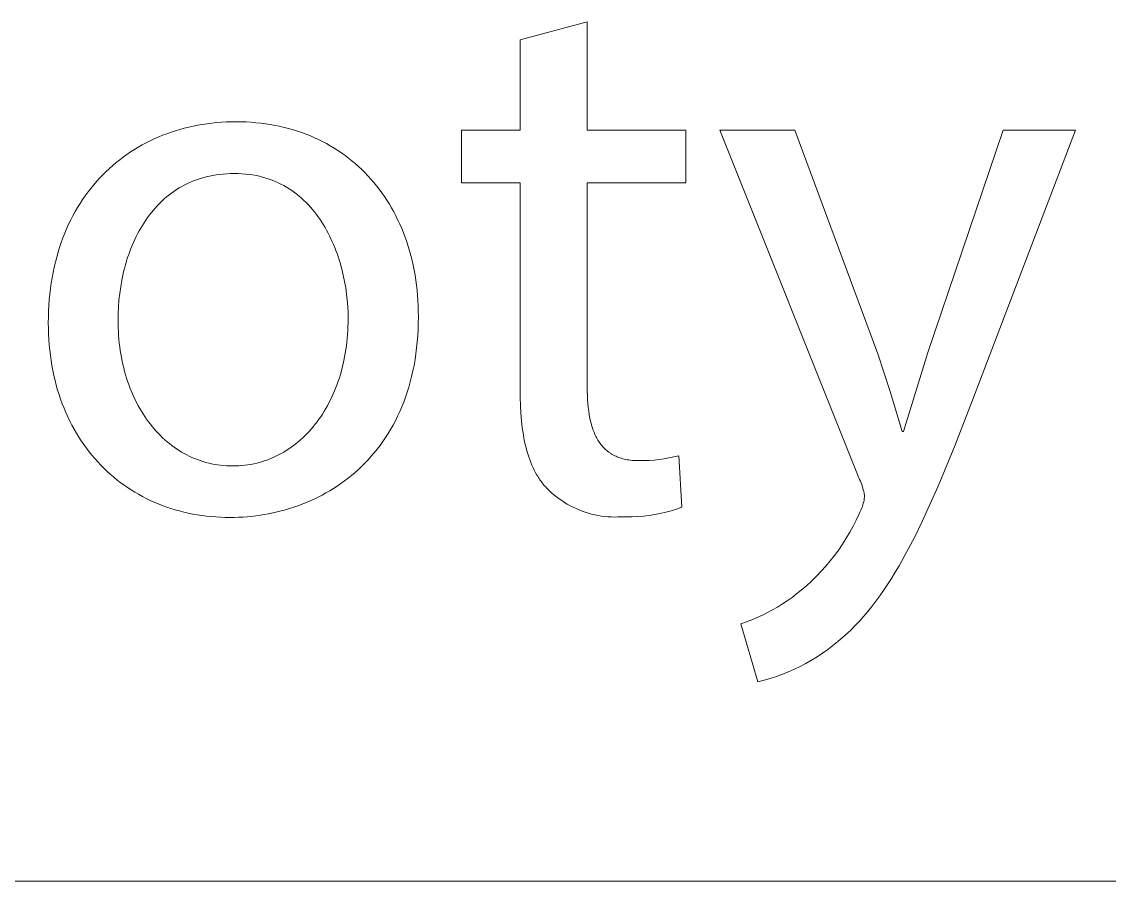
# Model space of a CAD drawing. Header units: millimetres. Extents: x -1893 to 2799, y -925 to 2353.
# Drawn here: x 2070.7 to 2136, y -924.6 to -873 of the extents above; entities that cross this region are included whole.
import ezdxf

# ---------------------------------------------------------------- set-up
doc = ezdxf.new("R2010")
doc.units = ezdxf.units.MM
doc.header["$MEASUREMENT"] = 0
doc.layers.add('Domyślny', color=7, linetype='Continuous', true_color=0x000000)

msp = doc.modelspace()

# ---------------------------------------------------------------- linework, layer by layer
at = {"layer": 'Domyślny', "color": 18, "lineweight": 15, "true_color": 0x000000}
for p, q in [((2100.596, -874.094), (2104.627, -873.016)), ((2104.627, -873.016), (2104.627, -879.531)), ((2100.596, -879.531), (2100.596, -874.094)), ((2079.903, -879.563), (2080.167, -879.483)), ((2080.167, -879.483), (2080.434, -879.41)), ((2080.434, -879.41), (2080.704, -879.343)), ((2080.704, -879.343), (2080.976, -879.283)), ((2080.976, -879.283), (2081.251, -879.228)), ((2081.251, -879.228), (2081.529, -879.18)), ((2081.529, -879.18), (2081.809, -879.138)), ((2081.809, -879.138), (2082.092, -879.103)), ((2082.092, -879.103), (2082.377, -879.074)), ((2082.377, -879.074), (2082.664, -879.051)), ((2082.664, -879.051), (2082.954, -879.035)), ((2082.954, -879.035), (2083.245, -879.025)), ((2083.245, -879.025), (2083.539, -879.022)), ((2083.539, -879.022), (2083.843, -879.026)), ((2083.843, -879.026), (2084.145, -879.036)), ((2084.145, -879.036), (2084.443, -879.053)), ((2084.443, -879.053), (2084.738, -879.077)), ((2084.738, -879.077), (2085.03, -879.108)), ((2085.03, -879.108), (2085.318, -879.145)), ((2085.318, -879.145), (2085.603, -879.189)), ((2085.603, -879.189), (2085.884, -879.24)), ((2085.884, -879.24), (2086.162, -879.297)), ((2086.162, -879.297), (2086.437, -879.36)), ((2086.437, -879.36), (2086.708, -879.43)), ((2086.708, -879.43), (2086.975, -879.506)), ((2078.384, -880.166), (2078.629, -880.05)), ((2078.629, -880.05), (2078.877, -879.941)), ((2078.877, -879.941), (2079.129, -879.837)), ((2079.129, -879.837), (2079.384, -879.739)), ((2079.384, -879.739), (2079.642, -879.648)), ((2079.642, -879.648), (2079.903, -879.563)), ((2086.975, -879.506), (2087.238, -879.589)), ((2087.238, -879.589), (2087.498, -879.677)), ((2087.498, -879.677), (2087.753, -879.772)), ((2087.753, -879.772), (2088.005, -879.873)), ((2088.005, -879.873), (2088.253, -879.98)), ((2088.253, -879.98), (2088.497, -880.093)), ((2088.497, -880.093), (2088.737, -880.211)), ((2097.08, -882.688), (2097.08, -879.531)), ((2097.08, -879.531), (2100.596, -879.531)), ((2104.627, -879.531), (2110.548, -879.531)), ((2110.548, -879.531), (2110.548, -882.688)), ((2120.984, -900.499), (2112.594, -879.531)), ((2112.594, -879.531), (2117.093, -879.531)), ((2117.093, -879.531), (2122.078, -892.968)), ((2125.077, -892.875), (2129.593, -879.531)), ((2133.952, -879.531), (2127.765, -895.734)), ((2129.593, -879.531), (2133.952, -879.531)), ((2077.214, -880.833), (2077.441, -880.688)), ((2077.441, -880.688), (2077.671, -880.549)), ((2077.671, -880.549), (2077.905, -880.415)), ((2077.905, -880.415), (2078.143, -880.288)), ((2078.143, -880.288), (2078.384, -880.166)), ((2088.737, -880.211), (2088.973, -880.336)), ((2088.973, -880.336), (2089.205, -880.466)), ((2089.205, -880.466), (2089.432, -880.602)), ((2089.432, -880.602), (2089.655, -880.744)), ((2089.655, -880.744), (2089.874, -880.892)), ((2076.348, -881.472), (2076.559, -881.303)), ((2076.559, -881.303), (2076.773, -881.141)), ((2076.773, -881.141), (2076.992, -880.984)), ((2076.992, -880.984), (2077.214, -880.833)), ((2089.874, -880.892), (2090.089, -881.045)), ((2090.089, -881.045), (2090.299, -881.203)), ((2090.299, -881.203), (2090.505, -881.367)), ((2090.505, -881.367), (2090.706, -881.536)), ((2075.551, -882.202), (2075.743, -882.011)), ((2075.743, -882.011), (2075.941, -881.825)), ((2075.941, -881.825), (2076.142, -881.646)), ((2076.142, -881.646), (2076.348, -881.472)), ((2090.706, -881.536), (2090.902, -881.711)), ((2090.902, -881.711), (2091.094, -881.891)), ((2091.094, -881.891), (2091.282, -882.076)), ((2091.282, -882.076), (2091.464, -882.266)), ((2075.001, -882.808), (2075.179, -882.6)), ((2075.179, -882.6), (2075.363, -882.398)), ((2075.363, -882.398), (2075.551, -882.202)), ((2080.636, -882.73), (2080.465, -882.814)), ((2080.811, -882.651), (2080.636, -882.73)), ((2080.99, -882.576), (2080.811, -882.651)), ((2081.173, -882.507), (2080.99, -882.576)), ((2081.36, -882.444), (2081.173, -882.507)), ((2081.551, -882.386), (2081.36, -882.444)), ((2081.745, -882.334), (2081.551, -882.386)), ((2081.944, -882.287), (2081.745, -882.334)), ((2082.146, -882.246), (2081.944, -882.287)), ((2082.353, -882.212), (2082.146, -882.246)), ((2082.563, -882.183), (2082.353, -882.212)), ((2082.778, -882.161), (2082.563, -882.183)), ((2082.996, -882.144), (2082.778, -882.161)), ((2083.218, -882.135), (2082.996, -882.144)), ((2083.445, -882.131), (2083.218, -882.135)), ((2083.672, -882.135), (2083.445, -882.131)), ((2083.895, -882.145), (2083.672, -882.135)), ((2084.113, -882.163), (2083.895, -882.145)), ((2084.328, -882.187), (2084.113, -882.163)), ((2084.538, -882.218), (2084.328, -882.187)), ((2084.743, -882.255), (2084.538, -882.218)), ((2084.945, -882.299), (2084.743, -882.255)), ((2085.142, -882.348), (2084.945, -882.299)), ((2085.336, -882.404), (2085.142, -882.348)), ((2085.525, -882.466), (2085.336, -882.404)), ((2085.71, -882.533), (2085.525, -882.466)), ((2085.891, -882.607), (2085.71, -882.533)), ((2086.068, -882.685), (2085.891, -882.607)), ((2086.241, -882.769), (2086.068, -882.685)), ((2091.464, -882.266), (2091.642, -882.461)), ((2091.642, -882.461), (2091.815, -882.662)), ((2091.815, -882.662), (2091.983, -882.867)), ((2100.596, -882.688), (2097.08, -882.688)), ((2100.596, -895.093), (2100.596, -882.688)), ((2110.548, -882.688), (2104.627, -882.688)), ((2104.627, -882.688), (2104.627, -894.937)), ((2074.494, -883.463), (2074.658, -883.239)), ((2074.658, -883.239), (2074.827, -883.021)), ((2074.827, -883.021), (2075.001, -882.808)), ((2079.665, -883.31), (2079.516, -883.423)), ((2079.817, -883.201), (2079.665, -883.31)), ((2079.973, -883.098), (2079.817, -883.201)), ((2080.133, -882.998), (2079.973, -883.098)), ((2080.297, -882.904), (2080.133, -882.998)), ((2080.465, -882.814), (2080.297, -882.904)), ((2086.41, -882.859), (2086.241, -882.769)), ((2086.575, -882.953), (2086.41, -882.859)), ((2086.736, -883.052), (2086.575, -882.953)), ((2086.893, -883.157), (2086.736, -883.052)), ((2087.046, -883.266), (2086.893, -883.157)), ((2087.196, -883.379), (2087.046, -883.266)), ((2087.341, -883.497), (2087.196, -883.379)), ((2091.983, -882.867), (2092.146, -883.077)), ((2092.146, -883.077), (2092.304, -883.293)), ((2092.304, -883.293), (2092.457, -883.512)), ((2074.034, -884.168), (2074.182, -883.928)), ((2074.182, -883.928), (2074.335, -883.693)), ((2074.335, -883.693), (2074.494, -883.463)), ((2078.829, -884.05), (2078.703, -884.187)), ((2078.959, -883.916), (2078.829, -884.05)), ((2079.093, -883.787), (2078.959, -883.916)), ((2079.23, -883.661), (2079.093, -883.787)), ((2079.371, -883.54), (2079.23, -883.661)), ((2079.516, -883.423), (2079.371, -883.54)), ((2087.483, -883.619), (2087.341, -883.497)), ((2087.62, -883.746), (2087.483, -883.619)), ((2087.754, -883.876), (2087.62, -883.746)), ((2087.885, -884.011), (2087.754, -883.876)), ((2088.011, -884.149), (2087.885, -884.011)), ((2092.457, -883.512), (2092.605, -883.737)), ((2092.605, -883.737), (2092.748, -883.966)), ((2092.748, -883.966), (2092.885, -884.2)), ((2073.621, -884.92), (2073.753, -884.664)), ((2073.753, -884.664), (2073.891, -884.413)), ((2073.891, -884.413), (2074.034, -884.168)), ((2078.345, -884.62), (2078.233, -884.772)), ((2078.461, -884.472), (2078.345, -884.62)), ((2078.58, -884.328), (2078.461, -884.472)), ((2078.703, -884.187), (2078.58, -884.328)), ((2088.134, -884.291), (2088.011, -884.149)), ((2088.253, -884.436), (2088.134, -884.291)), ((2088.368, -884.585), (2088.253, -884.436)), ((2088.48, -884.736), (2088.368, -884.585)), ((2092.885, -884.2), (2093.018, -884.439)), ((2093.018, -884.439), (2093.145, -884.682)), ((2093.145, -884.682), (2093.266, -884.93)), ((2073.374, -885.448), (2073.495, -885.181)), ((2073.495, -885.181), (2073.621, -884.92)), ((2077.919, -885.245), (2077.821, -885.408)), ((2078.02, -885.084), (2077.919, -885.245)), ((2078.125, -884.926), (2078.02, -885.084)), ((2078.233, -884.772), (2078.125, -884.926)), ((2088.588, -884.891), (2088.48, -884.736)), ((2088.693, -885.049), (2088.588, -884.891)), ((2088.794, -885.21), (2088.693, -885.049)), ((2088.891, -885.373), (2088.794, -885.21)), ((2088.985, -885.539), (2088.891, -885.373)), ((2093.266, -884.93), (2093.383, -885.181)), ((2093.383, -885.181), (2093.493, -885.438)), ((2073.047, -886.278), (2073.15, -885.996)), ((2073.15, -885.996), (2073.259, -885.719)), ((2073.259, -885.719), (2073.374, -885.448)), ((2077.549, -885.916), (2077.466, -886.09)), ((2077.636, -885.744), (2077.549, -885.916)), ((2077.727, -885.575), (2077.636, -885.744)), ((2077.821, -885.408), (2077.727, -885.575)), ((2089.075, -885.707), (2088.985, -885.539)), ((2089.162, -885.878), (2089.075, -885.707)), ((2089.245, -886.051), (2089.162, -885.878)), ((2093.493, -885.438), (2093.599, -885.698)), ((2093.599, -885.698), (2093.698, -885.963)), ((2093.698, -885.963), (2093.792, -886.232)), ((2072.86, -886.857), (2072.95, -886.565)), ((2072.95, -886.565), (2073.047, -886.278)), ((2077.235, -886.627), (2077.165, -886.81)), ((2077.309, -886.446), (2077.235, -886.627)), ((2077.385, -886.267), (2077.309, -886.446)), ((2077.466, -886.09), (2077.385, -886.267)), ((2089.325, -886.225), (2089.245, -886.051)), ((2089.402, -886.402), (2089.325, -886.225)), ((2089.475, -886.58), (2089.402, -886.402)), ((2089.545, -886.76), (2089.475, -886.58)), ((2093.792, -886.232), (2093.881, -886.505)), ((2093.881, -886.505), (2093.963, -886.782)), ((2072.697, -887.456), (2072.775, -887.154)), ((2072.775, -887.154), (2072.86, -886.857)), ((2077.036, -887.183), (2076.976, -887.372)), ((2077.099, -886.996), (2077.036, -887.183)), ((2077.165, -886.81), (2077.099, -886.996)), ((2089.611, -886.942), (2089.545, -886.76)), ((2089.674, -887.124), (2089.611, -886.942)), ((2089.734, -887.308), (2089.674, -887.124)), ((2089.79, -887.493), (2089.734, -887.308)), ((2093.963, -886.782), (2094.04, -887.063)), ((2094.04, -887.063), (2094.111, -887.348)), ((2072.559, -888.075), (2072.625, -887.763)), ((2072.625, -887.763), (2072.697, -887.456)), ((2076.817, -887.947), (2076.771, -888.142)), ((2076.867, -887.754), (2076.817, -887.947)), ((2076.92, -887.562), (2076.867, -887.754)), ((2076.976, -887.372), (2076.92, -887.562)), ((2089.894, -887.866), (2089.79, -887.493)), ((2089.984, -888.241), (2089.894, -887.866)), ((2094.111, -887.348), (2094.176, -887.637)), ((2094.176, -887.637), (2094.235, -887.929)), ((2094.235, -887.929), (2094.289, -888.226)), ((2072.448, -888.713), (2072.5, -888.392)), ((2072.5, -888.392), (2072.559, -888.075)), ((2076.688, -888.535), (2076.618, -888.931)), ((2076.771, -888.142), (2076.688, -888.535)), ((2090.062, -888.618), (2089.984, -888.241)), ((2090.127, -888.995), (2090.062, -888.618)), ((2094.289, -888.226), (2094.336, -888.526)), ((2094.336, -888.526), (2094.377, -888.829)), ((2072.363, -889.371), (2072.402, -889.04)), ((2072.402, -889.04), (2072.448, -888.713)), ((2076.618, -888.931), (2076.561, -889.331)), ((2090.18, -889.372), (2090.127, -888.995)), ((2094.377, -888.829), (2094.411, -889.137)), ((2094.411, -889.137), (2094.44, -889.447)), ((2072.306, -890.048), (2072.331, -889.708)), ((2072.331, -889.708), (2072.363, -889.371)), ((2076.517, -889.733), (2076.486, -890.136)), ((2076.561, -889.331), (2076.517, -889.733)), ((2090.221, -889.746), (2090.18, -889.372)), ((2090.25, -890.118), (2090.221, -889.746)), ((2094.44, -889.447), (2094.462, -889.762)), ((2094.462, -889.762), (2094.478, -890.079)), ((2072.277, -890.745), (2072.288, -890.394)), ((2072.288, -890.394), (2072.306, -890.048)), ((2076.467, -890.54), (2076.461, -890.943)), ((2076.486, -890.136), (2076.467, -890.54)), ((2090.267, -890.486), (2090.25, -890.118)), ((2090.273, -890.85), (2090.267, -890.486)), ((2094.478, -890.079), (2094.488, -890.4)), ((2094.488, -890.4), (2094.491, -890.725)), ((2072.274, -891.1), (2072.277, -890.745)), ((2072.277, -891.435), (2072.274, -891.1)), ((2076.461, -890.943), (2076.463, -891.176)), ((2076.463, -891.176), (2076.469, -891.407)), ((2090.264, -891.326), (2090.271, -891.089)), ((2090.271, -891.089), (2090.273, -890.85)), ((2094.487, -891.115), (2094.474, -891.497)), ((2094.491, -890.725), (2094.487, -891.115)), ((2072.287, -891.766), (2072.277, -891.435)), ((2072.305, -892.092), (2072.287, -891.766)), ((2076.469, -891.407), (2076.48, -891.636)), ((2076.48, -891.636), (2076.494, -891.863)), ((2076.494, -891.863), (2076.513, -892.088)), ((2090.219, -892.024), (2090.238, -891.794)), ((2090.238, -891.794), (2090.253, -891.561)), ((2090.253, -891.561), (2090.264, -891.326)), ((2094.454, -891.874), (2094.425, -892.243)), ((2094.474, -891.497), (2094.454, -891.874)), ((2072.328, -892.415), (2072.305, -892.092)), ((2072.359, -892.734), (2072.328, -892.415)), ((2076.513, -892.088), (2076.535, -892.311)), ((2076.535, -892.311), (2076.562, -892.532)), ((2076.562, -892.532), (2076.592, -892.75)), ((2090.137, -892.701), (2090.169, -892.478)), ((2090.169, -892.478), (2090.196, -892.252)), ((2090.196, -892.252), (2090.219, -892.024)), ((2094.425, -892.243), (2094.388, -892.605)), ((2072.396, -893.049), (2072.359, -892.734)), ((2072.44, -893.359), (2072.396, -893.049)), ((2076.592, -892.75), (2076.627, -892.967)), ((2076.627, -892.967), (2076.665, -893.181)), ((2076.665, -893.181), (2076.707, -893.392)), ((2090.02, -893.356), (2090.063, -893.14)), ((2090.063, -893.14), (2090.102, -892.922)), ((2090.102, -892.922), (2090.137, -892.701)), ((2094.343, -892.961), (2094.29, -893.31)), ((2094.388, -892.605), (2094.343, -892.961)), ((2122.078, -892.968), (2122.843, -895.284)), ((2123.624, -897.624), (2125.077, -892.875)), ((2072.49, -893.665), (2072.44, -893.359)), ((2072.546, -893.967), (2072.49, -893.665)), ((2076.707, -893.392), (2076.753, -893.602)), ((2076.753, -893.602), (2076.802, -893.808)), ((2076.802, -893.808), (2076.855, -894.013)), ((2089.867, -893.987), (2089.922, -893.779)), ((2089.922, -893.779), (2089.973, -893.569)), ((2089.973, -893.569), (2090.02, -893.356)), ((2094.23, -893.652), (2094.163, -893.987)), ((2094.29, -893.31), (2094.23, -893.652)), ((2072.609, -894.265), (2072.546, -893.967)), ((2072.678, -894.558), (2072.609, -894.265)), ((2076.855, -894.013), (2076.912, -894.214)), ((2076.912, -894.214), (2076.973, -894.413)), ((2076.973, -894.413), (2077.037, -894.609)), ((2089.682, -894.592), (2089.747, -894.393)), ((2089.747, -894.393), (2089.809, -894.192)), ((2089.809, -894.192), (2089.867, -893.987)), ((2094.088, -894.316), (2094.006, -894.638)), ((2094.163, -893.987), (2094.088, -894.316)), ((2072.752, -894.847), (2072.678, -894.558)), ((2072.833, -895.132), (2072.752, -894.847)), ((2072.92, -895.411), (2072.833, -895.132)), ((2077.037, -894.609), (2077.104, -894.803)), ((2077.104, -894.803), (2077.176, -894.994)), ((2077.176, -894.994), (2077.25, -895.181)), ((2089.464, -895.172), (2089.54, -894.982)), ((2089.54, -894.982), (2089.612, -894.789)), ((2089.612, -894.789), (2089.682, -894.592)), ((2093.917, -894.953), (2093.822, -895.262)), ((2094.006, -894.638), (2093.917, -894.953)), ((2100.601, -895.587), (2100.596, -895.093)), ((2104.627, -894.937), (2104.629, -895.199)), ((2073.013, -895.687), (2072.92, -895.411)), ((2073.112, -895.958), (2073.013, -895.687)), ((2077.25, -895.181), (2077.328, -895.366)), ((2077.328, -895.366), (2077.41, -895.548)), ((2077.41, -895.548), (2077.494, -895.727)), ((2077.494, -895.727), (2077.582, -895.902)), ((2089.125, -895.9), (2089.215, -895.723)), ((2089.215, -895.723), (2089.301, -895.542)), ((2089.301, -895.542), (2089.384, -895.358)), ((2089.384, -895.358), (2089.464, -895.172)), ((2093.719, -895.564), (2093.61, -895.86)), ((2093.822, -895.262), (2093.719, -895.564)), ((2100.617, -896.065), (2100.601, -895.587)), ((2104.629, -895.199), (2104.636, -895.453)), ((2104.636, -895.453), (2104.649, -895.7)), ((2104.649, -895.7), (2104.666, -895.94)), ((2122.843, -895.284), (2123.531, -897.624)), ((2127.765, -895.734), (2126.693, -898.488)), ((2073.216, -896.224), (2073.112, -895.958)), ((2073.326, -896.486), (2073.216, -896.224)), ((2077.582, -895.902), (2077.673, -896.075)), ((2077.673, -896.075), (2077.768, -896.244)), ((2077.768, -896.244), (2077.866, -896.41)), ((2077.866, -896.41), (2077.966, -896.572)), ((2088.734, -896.575), (2088.837, -896.411)), ((2088.837, -896.411), (2088.936, -896.244)), ((2088.936, -896.244), (2089.032, -896.074)), ((2089.032, -896.074), (2089.125, -895.9)), ((2093.373, -896.432), (2093.246, -896.708)), ((2093.495, -896.149), (2093.373, -896.432)), ((2093.61, -895.86), (2093.495, -896.149)), ((2100.644, -896.527), (2100.617, -896.065)), ((2104.666, -895.94), (2104.689, -896.172)), ((2104.689, -896.172), (2104.717, -896.397)), ((2104.717, -896.397), (2104.75, -896.614)), ((2073.442, -896.743), (2073.326, -896.486)), ((2073.563, -896.995), (2073.442, -896.743)), ((2073.69, -897.242), (2073.563, -896.995)), ((2077.966, -896.572), (2078.07, -896.731)), ((2078.07, -896.731), (2078.177, -896.887)), ((2078.177, -896.887), (2078.287, -897.039)), ((2078.287, -897.039), (2078.4, -897.187)), ((2088.294, -897.193), (2088.409, -897.044)), ((2088.409, -897.044), (2088.52, -896.891)), ((2088.52, -896.891), (2088.629, -896.735)), ((2088.629, -896.735), (2088.734, -896.575)), ((2093.112, -896.977), (2092.972, -897.24)), ((2093.246, -896.708), (2093.112, -896.977)), ((2100.682, -896.974), (2100.644, -896.527)), ((2100.732, -897.405), (2100.682, -896.974)), ((2104.75, -896.614), (2104.79, -896.823)), ((2104.79, -896.823), (2104.811, -896.925)), ((2104.811, -896.925), (2104.835, -897.025)), ((2104.835, -897.025), (2104.859, -897.123)), ((2104.859, -897.123), (2104.885, -897.219)), ((2073.821, -897.485), (2073.69, -897.242)), ((2073.959, -897.723), (2073.821, -897.485)), ((2074.101, -897.956), (2073.959, -897.723)), ((2078.4, -897.187), (2078.516, -897.332)), ((2078.516, -897.332), (2078.635, -897.473)), ((2078.635, -897.473), (2078.757, -897.611)), ((2078.757, -897.611), (2078.881, -897.744)), ((2078.881, -897.744), (2079.008, -897.874)), ((2087.68, -897.881), (2087.808, -897.751)), ((2087.808, -897.751), (2087.934, -897.618)), ((2087.934, -897.618), (2088.057, -897.48)), ((2088.057, -897.48), (2088.177, -897.338)), ((2088.177, -897.338), (2088.294, -897.193)), ((2092.676, -897.747), (2092.52, -897.991)), ((2092.827, -897.497), (2092.676, -897.747)), ((2092.972, -897.24), (2092.827, -897.497)), ((2100.762, -897.614), (2100.732, -897.405)), ((2100.795, -897.82), (2100.762, -897.614)), ((2104.885, -897.219), (2104.913, -897.313)), ((2104.913, -897.313), (2104.942, -897.405)), ((2104.942, -897.405), (2104.973, -897.496)), ((2104.973, -897.496), (2105.005, -897.584)), ((2105.005, -897.584), (2105.039, -897.67)), ((2105.039, -897.67), (2105.074, -897.754)), ((2105.074, -897.754), (2105.111, -897.836)), ((2123.531, -897.624), (2123.624, -897.624)), ((2074.249, -898.184), (2074.101, -897.956)), ((2074.401, -898.407), (2074.249, -898.184)), ((2074.559, -898.625), (2074.401, -898.407)), ((2079.008, -897.874), (2079.138, -897.999)), ((2079.138, -897.999), (2079.271, -898.121)), ((2079.271, -898.121), (2079.406, -898.239)), ((2079.406, -898.239), (2079.544, -898.352)), ((2079.544, -898.352), (2079.685, -898.462)), ((2086.998, -898.469), (2087.139, -898.36)), ((2087.139, -898.36), (2087.278, -898.246)), ((2087.278, -898.246), (2087.415, -898.129)), ((2087.415, -898.129), (2087.548, -898.007)), ((2087.548, -898.007), (2087.68, -897.881)), ((2092.358, -898.228), (2092.191, -898.459)), ((2092.52, -897.991), (2092.358, -898.228)), ((2100.831, -898.021), (2100.795, -897.82)), ((2100.87, -898.218), (2100.831, -898.021)), ((2100.913, -898.41), (2100.87, -898.218)), ((2100.959, -898.599), (2100.913, -898.41)), ((2105.111, -897.836), (2105.15, -897.916)), ((2105.15, -897.916), (2105.19, -897.994)), ((2105.19, -897.994), (2105.232, -898.07)), ((2105.232, -898.07), (2105.275, -898.144)), ((2105.275, -898.144), (2105.32, -898.216)), ((2105.32, -898.216), (2105.367, -898.286)), ((2105.367, -898.286), (2105.415, -898.354)), ((2105.415, -898.354), (2105.466, -898.419)), ((2105.466, -898.419), (2105.518, -898.483)), ((2074.721, -898.838), (2074.559, -898.625)), ((2074.888, -899.046), (2074.721, -898.838)), ((2075.06, -899.248), (2074.888, -899.046)), ((2079.685, -898.462), (2079.828, -898.567)), ((2079.828, -898.567), (2079.974, -898.668)), ((2079.974, -898.668), (2080.122, -898.764)), ((2080.122, -898.764), (2080.272, -898.856)), ((2080.272, -898.856), (2080.425, -898.944)), ((2080.425, -898.944), (2080.581, -899.027)), ((2080.581, -899.027), (2080.738, -899.105)), ((2085.943, -899.11), (2086.1, -899.032)), ((2086.1, -899.032), (2086.256, -898.949)), ((2086.256, -898.949), (2086.409, -898.862)), ((2086.409, -898.862), (2086.56, -898.77)), ((2086.56, -898.77), (2086.708, -898.674)), ((2086.708, -898.674), (2086.854, -898.574)), ((2086.854, -898.574), (2086.998, -898.469)), ((2091.843, -898.903), (2091.662, -899.115)), ((2092.02, -898.684), (2091.843, -898.903)), ((2092.191, -898.459), (2092.02, -898.684)), ((2101.008, -898.783), (2100.959, -898.599)), ((2101.061, -898.963), (2101.008, -898.783)), ((2101.117, -899.139), (2101.061, -898.963)), ((2105.518, -898.483), (2105.571, -898.544)), ((2105.571, -898.544), (2105.627, -898.604)), ((2105.627, -898.604), (2105.684, -898.661)), ((2105.684, -898.661), (2105.743, -898.716)), ((2105.743, -898.716), (2105.804, -898.769)), ((2105.804, -898.769), (2105.835, -898.795)), ((2105.835, -898.795), (2105.866, -898.82)), ((2105.866, -898.82), (2105.898, -898.844)), ((2105.898, -898.844), (2105.931, -898.868)), ((2105.931, -898.868), (2105.964, -898.892)), ((2105.964, -898.892), (2105.997, -898.915)), ((2105.997, -898.915), (2106.031, -898.937)), ((2106.031, -898.937), (2106.065, -898.959)), ((2106.065, -898.959), (2106.135, -899.001)), ((2106.135, -899.001), (2106.207, -899.041)), ((2106.207, -899.041), (2106.281, -899.079)), ((2106.281, -899.079), (2106.357, -899.114)), ((2109.833, -899.149), (2110.127, -899.077)), ((2110.127, -899.077), (2110.314, -902.171)), ((2126.693, -898.488), (2125.69, -900.911)), ((2075.237, -899.446), (2075.06, -899.248)), ((2075.418, -899.638), (2075.237, -899.446)), ((2075.604, -899.825), (2075.418, -899.638)), ((2080.738, -899.105), (2080.898, -899.179)), ((2080.898, -899.179), (2081.06, -899.248)), ((2081.06, -899.248), (2081.224, -899.313)), ((2081.224, -899.313), (2081.391, -899.372)), ((2081.391, -899.372), (2081.559, -899.427)), ((2081.559, -899.427), (2081.73, -899.477)), ((2081.73, -899.477), (2081.902, -899.522)), ((2081.902, -899.522), (2082.077, -899.561)), ((2082.077, -899.561), (2082.253, -899.596)), ((2082.253, -899.596), (2082.432, -899.625)), ((2082.432, -899.625), (2082.612, -899.65)), ((2082.612, -899.65), (2082.794, -899.668)), ((2082.794, -899.668), (2082.978, -899.682)), ((2082.978, -899.682), (2083.164, -899.69)), ((2083.164, -899.69), (2083.351, -899.693)), ((2083.351, -899.693), (2083.536, -899.69)), ((2083.536, -899.69), (2083.719, -899.682)), ((2083.719, -899.682), (2083.9, -899.669)), ((2083.9, -899.669), (2084.08, -899.65)), ((2084.08, -899.65), (2084.259, -899.626)), ((2084.259, -899.626), (2084.435, -899.597)), ((2084.435, -899.597), (2084.61, -899.563)), ((2084.61, -899.563), (2084.784, -899.523)), ((2084.784, -899.523), (2084.955, -899.479)), ((2084.955, -899.479), (2085.124, -899.429)), ((2085.124, -899.429), (2085.292, -899.375)), ((2085.292, -899.375), (2085.458, -899.316)), ((2085.458, -899.316), (2085.622, -899.252)), ((2085.622, -899.252), (2085.783, -899.183)), ((2085.783, -899.183), (2085.943, -899.11)), ((2091.091, -899.715), (2090.892, -899.902)), ((2091.285, -899.521), (2091.091, -899.715)), ((2091.476, -899.321), (2091.285, -899.521)), ((2091.662, -899.115), (2091.476, -899.321)), ((2101.177, -899.31), (2101.117, -899.139)), ((2101.24, -899.477), (2101.177, -899.31)), ((2101.307, -899.64), (2101.24, -899.477)), ((2101.378, -899.798), (2101.307, -899.64)), ((2106.357, -899.114), (2106.435, -899.147)), ((2106.435, -899.147), (2106.515, -899.178)), ((2106.515, -899.178), (2106.596, -899.207)), ((2106.596, -899.207), (2106.68, -899.234)), ((2106.68, -899.234), (2106.766, -899.258)), ((2106.766, -899.258), (2106.853, -899.28)), ((2106.853, -899.28), (2106.943, -899.3)), ((2106.943, -899.3), (2107.035, -899.317)), ((2107.035, -899.317), (2107.129, -899.332)), ((2107.129, -899.332), (2107.225, -899.345)), ((2107.225, -899.345), (2107.323, -899.356)), ((2107.323, -899.356), (2107.423, -899.364)), ((2107.423, -899.364), (2107.525, -899.37)), ((2107.525, -899.37), (2107.629, -899.373)), ((2107.629, -899.373), (2107.736, -899.374)), ((2107.736, -899.374), (2108.038, -899.372)), ((2108.038, -899.372), (2108.34, -899.36)), ((2108.34, -899.36), (2108.641, -899.338)), ((2108.641, -899.338), (2108.941, -899.306)), ((2108.941, -899.306), (2109.24, -899.264)), ((2109.24, -899.264), (2109.538, -899.211)), ((2109.538, -899.211), (2109.833, -899.149)), ((2075.794, -900.007), (2075.604, -899.825)), ((2075.988, -900.184), (2075.794, -900.007)), ((2076.187, -900.355), (2075.988, -900.184)), ((2076.39, -900.52), (2076.187, -900.355)), ((2090.482, -900.259), (2090.272, -900.428)), ((2090.689, -900.083), (2090.482, -900.259)), ((2090.892, -899.902), (2090.689, -900.083)), ((2101.453, -899.951), (2101.378, -899.798)), ((2101.531, -900.1), (2101.453, -899.951)), ((2101.613, -900.245), (2101.531, -900.1)), ((2101.656, -900.315), (2101.613, -900.245)), ((2101.699, -900.385), (2101.656, -900.315)), ((2101.743, -900.453), (2101.699, -900.385)), ((2076.597, -900.68), (2076.39, -900.52)), ((2076.808, -900.835), (2076.597, -900.68)), ((2077.023, -900.984), (2076.808, -900.835)), ((2077.242, -901.127), (2077.023, -900.984)), ((2089.396, -901.043), (2089.169, -901.182)), ((2089.619, -900.899), (2089.396, -901.043)), ((2089.84, -900.748), (2089.619, -900.899)), ((2090.058, -900.591), (2089.84, -900.748)), ((2090.272, -900.428), (2090.058, -900.591)), ((2101.789, -900.52), (2101.743, -900.453)), ((2101.835, -900.586), (2101.789, -900.52)), ((2101.883, -900.651), (2101.835, -900.586)), ((2101.931, -900.714), (2101.883, -900.651)), ((2101.981, -900.777), (2101.931, -900.714)), ((2102.032, -900.838), (2101.981, -900.777)), ((2102.083, -900.898), (2102.032, -900.838)), ((2102.136, -900.957), (2102.083, -900.898)), ((2102.189, -901.015), (2102.136, -900.957)), ((2102.329, -901.155), (2102.189, -901.015)), ((2121.029, -900.6), (2120.984, -900.499)), ((2121.071, -900.703), (2121.029, -900.6)), ((2121.11, -900.807), (2121.071, -900.703)), ((2121.145, -900.912), (2121.11, -900.807)), ((2121.176, -901.018), (2121.145, -900.912)), ((2121.205, -901.125), (2121.176, -901.018)), ((2125.69, -900.911), (2125.208, -902.006)), ((2077.465, -901.265), (2077.242, -901.127)), ((2077.692, -901.397), (2077.465, -901.265)), ((2077.922, -901.524), (2077.692, -901.397)), ((2078.156, -901.644), (2077.922, -901.524)), ((2078.393, -901.759), (2078.156, -901.644)), ((2088.233, -901.679), (2087.993, -901.788)), ((2088.471, -901.564), (2088.233, -901.679)), ((2088.706, -901.443), (2088.471, -901.564)), ((2088.939, -901.315), (2088.706, -901.443)), ((2089.169, -901.182), (2088.939, -901.315)), ((2102.474, -901.289), (2102.329, -901.155)), ((2102.623, -901.419), (2102.474, -901.289)), ((2102.777, -901.544), (2102.623, -901.419)), ((2102.935, -901.663), (2102.777, -901.544)), ((2103.097, -901.777), (2102.935, -901.663)), ((2121.229, -901.233), (2121.205, -901.125)), ((2121.25, -901.342), (2121.229, -901.233)), ((2121.248, -901.751), (2121.266, -901.657)), ((2121.267, -901.452), (2121.25, -901.342)), ((2121.266, -901.657), (2121.281, -901.562)), ((2121.281, -901.562), (2121.267, -901.452)), ((2078.634, -901.868), (2078.393, -901.759)), ((2078.878, -901.971), (2078.634, -901.868)), ((2079.126, -902.068), (2078.878, -901.971)), ((2079.376, -902.16), (2079.126, -902.068)), ((2079.63, -902.245), (2079.376, -902.16)), ((2079.887, -902.324), (2079.63, -902.245)), ((2080.147, -902.397), (2079.887, -902.324)), ((2086.512, -902.323), (2086.26, -902.392)), ((2086.763, -902.249), (2086.512, -902.323)), ((2087.013, -902.168), (2086.763, -902.249)), ((2087.26, -902.082), (2087.013, -902.168)), ((2087.507, -901.99), (2087.26, -902.082)), ((2087.751, -901.892), (2087.507, -901.99)), ((2087.993, -901.788), (2087.751, -901.892)), ((2103.263, -901.885), (2103.097, -901.777)), ((2103.432, -901.987), (2103.263, -901.885)), ((2103.605, -902.083), (2103.432, -901.987)), ((2103.781, -902.173), (2103.605, -902.083)), ((2103.96, -902.257), (2103.781, -902.173)), ((2104.142, -902.335), (2103.96, -902.257)), ((2104.326, -902.407), (2104.142, -902.335)), ((2109.994, -902.281), (2109.67, -902.379)), ((2110.314, -902.171), (2109.994, -902.281)), ((2121.039, -902.39), (2121.078, -902.302)), ((2121.078, -902.302), (2121.114, -902.213)), ((2121.114, -902.213), (2121.147, -902.122)), ((2121.147, -902.122), (2121.177, -902.031)), ((2121.177, -902.031), (2121.204, -901.938)), ((2121.204, -901.938), (2121.228, -901.845)), ((2121.228, -901.845), (2121.248, -901.751)), ((2125.208, -902.006), (2124.735, -903.029)), ((2080.409, -902.464), (2080.147, -902.397)), ((2080.675, -902.525), (2080.409, -902.464)), ((2080.943, -902.579), (2080.675, -902.525)), ((2081.214, -902.628), (2080.943, -902.579)), ((2081.488, -902.669), (2081.214, -902.628)), ((2081.764, -902.705), (2081.488, -902.669)), ((2082.042, -902.734), (2081.764, -902.705)), ((2082.323, -902.757), (2082.042, -902.734)), ((2082.606, -902.774), (2082.323, -902.757)), ((2082.892, -902.783), (2082.606, -902.774)), ((2083.179, -902.787), (2082.892, -902.783)), ((2083.437, -902.784), (2083.179, -902.787)), ((2083.694, -902.776), (2083.437, -902.784)), ((2083.952, -902.762), (2083.694, -902.776)), ((2084.21, -902.743), (2083.952, -902.762)), ((2084.468, -902.719), (2084.21, -902.743)), ((2084.726, -902.689), (2084.468, -902.719)), ((2084.983, -902.654), (2084.726, -902.689)), ((2085.24, -902.612), (2084.983, -902.654)), ((2085.496, -902.566), (2085.24, -902.612)), ((2085.752, -902.514), (2085.496, -902.566)), ((2086.006, -902.456), (2085.752, -902.514)), ((2086.26, -902.392), (2086.006, -902.456)), ((2104.513, -902.472), (2104.326, -902.407)), ((2104.702, -902.531), (2104.513, -902.472)), ((2104.893, -902.583), (2104.702, -902.531)), ((2105.085, -902.628), (2104.893, -902.583)), ((2105.279, -902.667), (2105.085, -902.628)), ((2105.474, -902.699), (2105.279, -902.667)), ((2105.67, -902.725), (2105.474, -902.699)), ((2105.867, -902.743), (2105.67, -902.725)), ((2106.065, -902.755), (2105.867, -902.743)), ((2106.263, -902.76), (2106.065, -902.755)), ((2106.46, -902.758), (2106.263, -902.76)), ((2106.658, -902.749), (2106.46, -902.758)), ((2106.996, -902.755), (2106.658, -902.749)), ((2107.335, -902.748), (2106.996, -902.755)), ((2107.673, -902.731), (2107.335, -902.748)), ((2108.01, -902.701), (2107.673, -902.731)), ((2108.346, -902.66), (2108.01, -902.701)), ((2108.681, -902.607), (2108.346, -902.66)), ((2109.013, -902.542), (2108.681, -902.607)), ((2109.343, -902.467), (2109.013, -902.542)), ((2109.67, -902.379), (2109.343, -902.467)), ((2120.593, -903.311), (2120.779, -902.939)), ((2120.779, -902.939), (2120.953, -902.562)), ((2120.953, -902.562), (2120.997, -902.476)), ((2120.997, -902.476), (2121.039, -902.39)), ((2120.395, -903.676), (2120.593, -903.311)), ((2124.735, -903.029), (2124.269, -903.982)), ((2119.962, -904.386), (2120.184, -904.035)), ((2120.184, -904.035), (2120.395, -903.676)), ((2124.269, -903.982), (2123.808, -904.868)), ((2119.482, -905.064), (2119.728, -904.729)), ((2119.728, -904.729), (2119.962, -904.386)), ((2123.808, -904.868), (2123.349, -905.692)), ((2118.958, -905.709), (2119.225, -905.391)), ((2119.225, -905.391), (2119.482, -905.064)), ((2118.391, -906.318), (2118.68, -906.018)), ((2118.68, -906.018), (2118.958, -905.709)), ((2123.119, -906.081), (2122.888, -906.456)), ((2123.349, -905.692), (2123.119, -906.081)), ((2117.468, -907.155), (2117.785, -906.886)), ((2117.785, -906.886), (2118.093, -906.607)), ((2118.093, -906.607), (2118.391, -906.318)), ((2122.657, -906.817), (2122.425, -907.165)), ((2122.888, -906.456), (2122.657, -906.817)), ((2116.925, -907.586), (2117.2, -907.375)), ((2117.2, -907.375), (2117.468, -907.155)), ((2122.191, -907.499), (2121.956, -907.82)), ((2122.425, -907.165), (2122.191, -907.499)), ((2115.761, -908.338), (2116.061, -908.164)), ((2116.061, -908.164), (2116.355, -907.98)), ((2116.355, -907.98), (2116.643, -907.788)), ((2116.643, -907.788), (2116.925, -907.586)), ((2121.718, -908.13), (2121.478, -908.427)), ((2121.956, -907.82), (2121.718, -908.13)), ((2114.511, -908.934), (2114.83, -908.8)), ((2114.83, -908.8), (2115.146, -908.656)), ((2115.146, -908.656), (2115.456, -908.502)), ((2115.456, -908.502), (2115.761, -908.338)), ((2121.235, -908.712), (2120.989, -908.987)), ((2121.478, -908.427), (2121.235, -908.712)), ((2113.859, -909.171), (2114.187, -909.058)), ((2114.875, -912.655), (2113.859, -909.171)), ((2114.187, -909.058), (2114.511, -908.934)), ((2120.487, -909.505), (2120.23, -909.749)), ((2120.74, -909.251), (2120.487, -909.505)), ((2120.989, -908.987), (2120.74, -909.251)), ((2119.968, -909.983), (2119.677, -910.239)), ((2120.23, -909.749), (2119.968, -909.983)), ((2119.07, -910.72), (2118.754, -910.945)), ((2119.377, -910.485), (2119.07, -910.72)), ((2119.677, -910.239), (2119.377, -910.485)), ((2118.101, -911.362), (2117.764, -911.554)), ((2118.431, -911.159), (2118.101, -911.362)), ((2118.754, -910.945), (2118.431, -911.159)), ((2116.716, -912.059), (2116.357, -912.203)), ((2117.071, -911.902), (2116.716, -912.059)), ((2117.42, -911.734), (2117.071, -911.902)), ((2117.764, -911.554), (2117.42, -911.734)), ((2115.251, -912.561), (2114.875, -912.655)), ((2115.623, -912.454), (2115.251, -912.561)), ((2115.992, -912.335), (2115.623, -912.454)), ((2116.357, -912.203), (2115.992, -912.335)), ((2794.126, -924.634), (-1893.447, -924.634)), ((2794.126, -924.634), (1025.423, -924.634))]:
    msp.add_line(p, q, dxfattribs=at)

doc.saveas('drawing.dxf')
